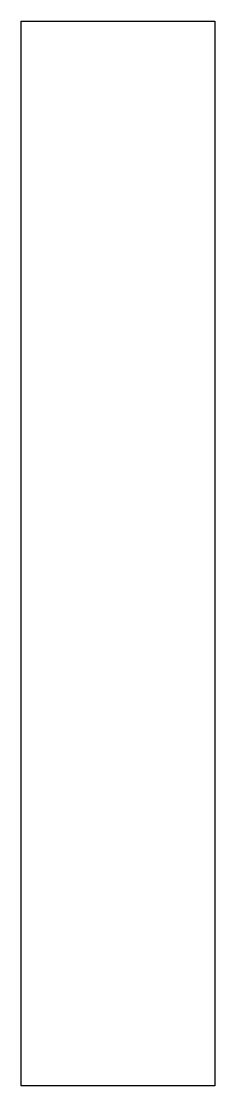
# Model space of a CAD drawing. Header units: millimetres. Extents: x -10 to 10, y -53 to 53.
import ezdxf

# ---------------------------------------------------------------- set-up
doc = ezdxf.new("R2010")
doc.units = ezdxf.units.MM
doc.layers.get('0').update_dxf_attribs({"linetype": 'CONTINUOUS'})

msp = doc.modelspace()

# ---------------------------------------------------------------- linework, layer by layer
for p, q in [((-9.66, 53.25), (9.66, 53.25)), ((-9.66, -53.25), (-9.66, 53.25)), ((9.66, 53.25), (9.66, -53.25)), ((9.66, -53.25), (-9.66, -53.25))]:
    msp.add_line(p, q)

doc.saveas('drawing.dxf')
